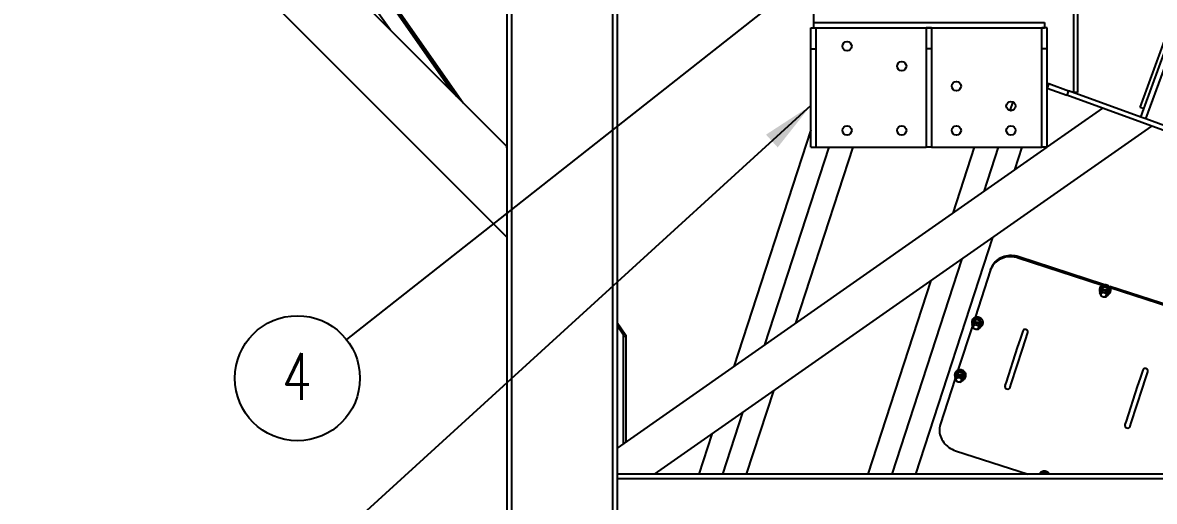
# Model space of a CAD drawing. Header units: millimetres. Extents: x 0 to 55611, y 0 to 32827.
# Drawn here: x 18248 to 20939, y 25809 to 26948 of the extents above; entities that cross this region are included whole.
import ezdxf

# ---------------------------------------------------------------- set-up
doc = ezdxf.new("R2010")
doc.units = ezdxf.units.MM
doc.header["$LTSCALE"] = 10
doc.header["$PDSIZE"] = -1
doc.linetypes.add('SLD-Continua', pattern=[0])
for name, color, linetype in [('EQUIPO', 30, 'SLD-Continua'), ('SLD-0_0', 7, 'SLD-Continua'), ('STRUC', 5, 'SLD-Continua')]:
    doc.layers.add(name, color=color, linetype=linetype)
doc.styles.add('1', font='romans.shx', dxfattribs={"height": 125})
doc.styles.add('SLDTEXTSTYLE18', font='romans.shx', dxfattribs={"width": 0.75})
doc.dimstyles.new('50', dxfattribs={"dimscale": 0, "dimtxt": 125, "dimasz": 125, "dimexe": 125, "dimexo": 125, "dimgap": 50, "dimtad": 1, "dimdec": 0, "dimlfac": 49.861111, "dimzin": 1, "dimtxsty": '1', "dimcen": 2.5, "dimclrd": 1, "dimclre": 1, "dimadec": 0, "dimazin": 0, "dimtfac": 1, "dimtdec": 0, "dimtmove": 0, "dimatfit": 3, "dimfxl": 1, "dimtzin": 1, "dimarcsym": 0})

# ---------------------------------------------------------------- blocks, each defined once
blk = doc.blocks.new('SW_NOTE_0_2')
at = {"layer": 'SLD-0_0', "color": 0}
blk.add_circle((-116.8, -92), 148.7, dxfattribs=at)
at = {"layer": 'SLD-0_0', "color": 0, "insert": (-117.9, -32.5), "char_height": 111.1, "attachment_point": 2, "style": 'SLDTEXTSTYLE18'}
blk.add_mtext('4', dxfattribs=at)
blk = doc.blocks.new('*D107')
at = {"color": 1, "lineweight": -2, "transparency": 16777216}
for p, q in [((17583.4, 28887.9), (17583.4, 31015.6)), ((29013, 23894.3), (29013, 31015.6)), ((28888, 30890.6), (17708.4, 30890.6))]:
    blk.add_line(p, q, dxfattribs=at)
at = {"color": 1, "transparency": 16777216}
for points in [[(17708.4, 30911.4), (17708.4, 30869.8), (17583.4, 30890.6)], [(28888, 30911.4), (28888, 30869.8), (29013, 30890.6)]]:
    blk.add_solid(points, dxfattribs=at)
at = {"layer": 'Defpoints', "color": 0, "transparency": 16777216}
for p in [(17583.4, 30890.6), (17583.4, 28762.9), (29013, 23769.3)]:
    blk.add_point(p, dxfattribs=at)
at = {"color": 0, "transparency": 16777216, "insert": (23298.2, 31003.1), "char_height": 125, "attachment_point": 5, "style": '1'}
blk.add_mtext('11430', dxfattribs=at)
blk = doc.blocks.new('*D110')
at = {"color": 1, "lineweight": -2, "transparency": 16777216}
for p, q in [((20926, 28448.7), (20926, 30587.3)), ((29013, 23894.3), (29013, 30587.3)), ((21051, 30462.3), (28888, 30462.3))]:
    blk.add_line(p, q, dxfattribs=at)
at = {"color": 1, "transparency": 16777216}
for points in [[(21051, 30483.1), (21051, 30441.4), (20926, 30462.3)], [(28888, 30483.1), (28888, 30441.4), (29013, 30462.3)]]:
    blk.add_solid(points, dxfattribs=at)
at = {"layer": 'Defpoints', "color": 0, "transparency": 16777216}
for p in [(29013, 30462.3), (20926, 28323.7), (29013, 23769.3)]:
    blk.add_point(p, dxfattribs=at)
at = {"color": 0, "transparency": 16777216, "insert": (24969.5, 30574.8), "char_height": 125, "attachment_point": 5, "style": '1'}
blk.add_mtext('8087', dxfattribs=at)

msp = doc.modelspace()

# ---------------------------------------------------------------- linework, layer by layer
at = {"color": 7, "linetype": 'SLD-Continua', "lineweight": 25}
for p, q in [((20128.4, 26947.6), (20128.4, 26934.9)), ((20128.4, 26947.6), (20678.4, 26947.6)), ((20678.4, 26947.6), (20678.4, 26934.9)), ((20122, 26884.9), (20122, 26934.9)), ((20122, 26934.9), (20134.7, 26934.9)), ((20128.4, 26934.9), (20678.4, 26934.9)), ((20134.7, 26884.9), (20134.7, 26934.9)), ((20397, 26934.9), (20397, 26884.9)), ((20409.7, 26934.9), (20397, 26934.9)), ((20409.7, 26934.9), (20409.7, 26884.9)), ((20684.7, 26934.9), (20672, 26934.9)), ((20672, 26884.9), (20672, 26934.9)), ((20684.7, 26884.9), (20684.7, 26934.9)), ((20122, 26884.9), (20134.7, 26884.9)), ((20122, 26651.4), (20122, 26884.9)), ((20134.7, 26651.4), (20134.7, 26884.9)), ((20409.7, 26884.9), (20397, 26884.9)), ((20397, 26884.9), (20397, 26651.4)), ((20409.7, 26884.9), (20409.7, 26651.4)), ((20684.7, 26884.9), (20672, 26884.9)), ((20672, 26651.4), (20672, 26884.9)), ((20684.7, 26651.4), (20684.7, 26884.9)), ((20122, 26651.4), (20134.7, 26651.4)), ((20134.7, 26651.4), (20397, 26651.4)), ((20409.7, 26651.4), (20397, 26651.4)), ((20409.7, 26651.4), (20672, 26651.4)), ((20684.7, 26651.4), (20672, 26651.4))]:
    msp.add_line(p, q, dxfattribs=at)
for centre in [(20208.4, 26891.4), (20338.4, 26844.1), (20468.4, 26796.7), (20598.4, 26749.3), (20208.4, 26691.4), (20338.4, 26691.4), (20468.4, 26691.4), (20598.4, 26691.4)]:
    msp.add_circle(centre, 11.1, dxfattribs=at)
at = {"layer": 'EQUIPO', "linetype": 'SLD-Continua', "lineweight": 25}
for p, q in [((19122.9, 26929.5), (18724.2, 27499)), ((19269.2, 26783.3), (18768, 27499)), ((18771.1, 27499), (19279.4, 26773)), ((18775.9, 27499), (19295.4, 26757)), ((20602.9, 26759.5), (20596, 26738.5)), ((20122, 26692.8), (19939, 26129.9)), ((20165.2, 26651.4), (20012.3, 26181.2)), ((20221.9, 26651.4), (20085.7, 26232.6)), ((20511.1, 26651.4), (20460.1, 26494.8)), ((20567.7, 26651.4), (20533.5, 26546.2)), ((20624.4, 26651.4), (20606.9, 26597.5)), ((20554.6, 26436.9), (20371.4, 25873.6)), ((20481.3, 26385.6), (20314.7, 25873.6)), ((20815.4, 26322.9), (20615.8, 26387.8)), ((20818.4, 26325.1), (20616.7, 26390.6)), ((20549.8, 26359.4), (20513.1, 26246.6)), ((20549.8, 26359.4), (20550.8, 26362.2)), ((20407.9, 26334.2), (20258.1, 25873.6)), ((20818, 26323.8), (20818.4, 26325.1)), ((20810.6, 26310.4), (20809.2, 26306.2)), ((20809.7, 26316.4), (20809.4, 26315.3)), ((20813.9, 26306.1), (20812.7, 26302.6)), ((20813.4, 26314), (20813.3, 26313.9)), ((20813.7, 26314.9), (20813.4, 26314)), ((20814, 26314.8), (20813.7, 26314.9)), ((20814.4, 26316.1), (20813.9, 26314.6)), ((20816.9, 26318), (20815.5, 26313.7)), ((20824.8, 26298.7), (20826, 26302.2)), ((20827.7, 26316.4), (20826.3, 26312.1)), ((20832.3, 26307.2), (20830.9, 26302.9)), ((20833.1, 26318.9), (20833.5, 26320.2)), ((21035.1, 26254.6), (20833.5, 26320.2)), ((21034.2, 26251.7), (20834.6, 26316.6)), ((20835, 26307), (20835.4, 26308.1)), ((20813.8, 26297), (20814.8, 26296.7)), ((20821.7, 26295.5), (20824.6, 26295.4)), ((19661.4, 26234.3), (19682.3, 26204.5)), ((19661.4, 26227.4), (19675.2, 26207.8)), ((20506.6, 26226.6), (20472.3, 26121.1)), ((20506.9, 26233.5), (20505.5, 26229.3)), ((20506.1, 26239.5), (20505.7, 26238.4)), ((20510.2, 26229.2), (20509.1, 26225.7)), ((20509.7, 26237.1), (20509.6, 26237)), ((20510.1, 26220.1), (20511.1, 26219.8)), ((20513.2, 26241), (20511.8, 26236.8)), ((20518, 26218.6), (20520.9, 26218.5)), ((20521.1, 26221.8), (20522.3, 26225.3)), ((20524, 26239.4), (20522.6, 26235.2)), ((20525.8, 26236.4), (20526.4, 26238.1)), ((20525.8, 26236.5), (20527, 26236.9)), ((20526.5, 26235.1), (20527, 26236.9)), ((20528.6, 26230.2), (20527.2, 26226)), ((20531.4, 26230.1), (20531.7, 26231.2)), ((19675.2, 26207.8), (19678.4, 26210)), ((19676.9, 26202.3), (19682.3, 26202.3)), ((19676.9, 25946.4), (19676.9, 26202.3)), ((19682.3, 26204.5), (19682.3, 25950.2)), ((20620.1, 26195.2), (20613.4, 26174.7)), ((20626.3, 26214.3), (20620.1, 26195.2)), ((20625.5, 26170.8), (20632.2, 26191.3)), ((20632.2, 26191.3), (20638.4, 26210.4)), ((20613.4, 26174.7), (20586.7, 26092.6)), ((20598.8, 26088.7), (20625.5, 26170.8)), ((20465.3, 26114.1), (20464.9, 26113)), ((20468.9, 26111.7), (20468.8, 26111.5)), ((20472.4, 26115.6), (20471, 26111.4)), ((20483.2, 26114), (20481.9, 26109.8)), ((20485, 26110.9), (20485.6, 26112.6)), ((20485.1, 26111.1), (20486.2, 26111.4)), ((20485.7, 26109.7), (20486.2, 26111.4)), ((20911.6, 26121.5), (20905.4, 26102.4)), ((20917.5, 26098.5), (20923.7, 26117.6)), ((20465.8, 26101.1), (20430.2, 25991.4)), ((20466.1, 26108.1), (20464.8, 26103.8)), ((20469.4, 26103.8), (20468.3, 26100.3)), ((20469.3, 26094.6), (20470.3, 26094.4)), ((20477.2, 26093.2), (20480.2, 26093)), ((20480.4, 26096.3), (20481.5, 26099.8)), ((20487.8, 26104.8), (20486.4, 26100.6)), ((20490.6, 26104.6), (20490.9, 26105.7)), ((20586.7, 26092.6), (20584.1, 26084.7)), ((20596.2, 26080.7), (20598.8, 26088.7)), ((20905.4, 26102.4), (20898.7, 26082)), ((20910.8, 26078), (20917.5, 26098.5)), ((20033.5, 26072), (19968.9, 25873.6)), ((20898.7, 26082), (20872, 25999.8)), ((20884.1, 25995.9), (20910.8, 26078)), ((19960.1, 26020.6), (19912.3, 25873.6)), ((20872, 25999.8), (20869.4, 25991.9)), ((20881.5, 25988), (20884.1, 25995.9)), ((19886.7, 25969.3), (19855.6, 25873.6)), ((20466.8, 25929.6), (20639.3, 25873.6)), ((20671.6, 25873.6), (20672.7, 25874.8)), ((20672.7, 25874.8), (20672.3, 25873.6))]:
    msp.add_line(p, q, dxfattribs=at)
at = {"layer": 'EQUIPO', "linetype": 'SLD-Continua', "lineweight": 25, "flags": 128}
for points in [[(20615.8, 26387.8), (20611.5, 26389), (20607.1, 26389.9), (20602.7, 26390.5), (20598.3, 26390.7), (20593.9, 26390.7), (20589.6, 26390.3), (20585.3, 26389.5), (20581.2, 26388.5), (20577.2, 26387.1), (20573.3, 26385.5), (20569.6, 26383.5), (20566.2, 26381.3), (20563, 26378.8), (20560, 26376.1), (20557.4, 26373.1), (20555, 26369.9), (20552.9, 26366.5), (20551.2, 26363), (20549.8, 26359.4)], [(20616.7, 26390.6), (20612.4, 26391.9), (20608.1, 26392.8), (20603.7, 26393.4), (20599.3, 26393.6), (20594.9, 26393.5), (20590.5, 26393.1), (20586.3, 26392.4), (20582.1, 26391.4), (20578.1, 26390), (20574.2, 26388.4), (20570.6, 26386.4), (20567.1, 26384.2), (20563.9, 26381.7), (20561, 26378.9), (20558.3, 26376), (20555.9, 26372.8), (20553.9, 26369.4), (20552.1, 26365.9), (20550.8, 26362.2)], [(20834.1, 26315.9), (20832.9, 26317.6), (20831.4, 26319.2), (20829.7, 26320.6), (20827.8, 26321.7), (20825.7, 26322.5), (20823.6, 26323), (20821.4, 26323.2), (20819.2, 26323.1), (20817.1, 26322.6), (20815.1, 26321.8), (20813.4, 26320.8), (20811.8, 26319.4), (20810.6, 26317.9), (20809.7, 26316.1), (20809.1, 26314.3), (20808.9, 26312.3), (20809, 26310.3), (20809.5, 26308.4), (20809.7, 26307.8)], [(20834.4, 26316.9), (20833.3, 26318.7), (20831.8, 26320.3), (20830.1, 26321.7), (20828.2, 26322.8), (20826.1, 26323.6), (20823.9, 26324.1), (20821.7, 26324.3), (20819.5, 26324.1), (20817.4, 26323.7), (20815.5, 26322.9), (20813.7, 26321.9), (20812.2, 26320.5), (20811, 26319), (20810, 26317.2), (20809.7, 26316.4)], [(20812.9, 26299.1), (20812.7, 26299.3), (20811.7, 26300.7), (20811, 26302.3), (20810.6, 26303.9), (20810.6, 26305.6), (20811, 26307.1), (20811.6, 26308.6), (20812.6, 26309.9), (20813.9, 26311), (20815.4, 26311.8), (20817.1, 26312.4), (20818.9, 26312.6), (20820.8, 26312.5)], [(20818.8, 26306.3), (20820.3, 26306), (20821.7, 26305.4), (20822.9, 26304.6), (20823.9, 26303.5), (20824.7, 26302.2), (20825, 26300.9), (20825, 26299.5), (20824.7, 26298.2), (20823.9, 26297.1), (20822.9, 26296.1), (20821.7, 26295.4), (20820.3, 26295.1), (20818.8, 26295), (20817.3, 26295.3), (20815.9, 26295.8), (20814.6, 26296.7), (20813.6, 26297.8), (20812.9, 26299), (20812.5, 26300.4), (20812.5, 26301.8), (20812.9, 26303), (20813.6, 26304.2), (20814.6, 26305.2), (20815.9, 26305.8), (20817.3, 26306.2), (20818.8, 26306.3)], [(20814.4, 26316.1), (20815.5, 26317.3), (20816.8, 26318.3), (20818.4, 26319), (20820.1, 26319.4), (20821.9, 26319.5), (20823.8, 26319.2), (20825.5, 26318.7), (20827.1, 26317.8), (20828.6, 26316.7), (20829.7, 26315.4), (20830.6, 26313.9), (20831.2, 26312.3), (20831.4, 26310.7), (20831.3, 26309.5)], [(20820.8, 26312.5), (20822.6, 26312), (20824.3, 26311.3), (20825.8, 26310.3), (20827.1, 26309.1), (20828.1, 26307.6), (20828.8, 26306.1), (20829.2, 26304.4), (20829.2, 26302.8), (20828.9, 26301.2), (20828.2, 26299.7), (20827.2, 26298.4), (20825.9, 26297.3), (20824.4, 26296.5), (20822.7, 26295.9), (20822.6, 26295.9)], [(20530.4, 26238.9), (20529.2, 26240.7), (20527.8, 26242.3), (20526, 26243.6), (20524.1, 26244.7), (20522.1, 26245.6), (20519.9, 26246.1), (20517.7, 26246.3), (20515.5, 26246.1), (20513.4, 26245.7), (20511.5, 26244.9), (20509.7, 26243.8), (20508.2, 26242.5), (20506.9, 26241), (20506, 26239.2), (20505.4, 26237.4), (20505.2, 26235.4), (20505.3, 26233.4), (20505.8, 26231.5), (20506.1, 26230.8)], [(20530.7, 26240), (20529.6, 26241.8), (20528.1, 26243.4), (20526.4, 26244.7), (20524.5, 26245.8), (20522.4, 26246.7), (20520.3, 26247.2), (20518.1, 26247.4), (20515.9, 26247.2), (20513.8, 26246.8), (20511.8, 26246), (20510, 26244.9), (20508.5, 26243.6), (20507.3, 26242.1), (20506.4, 26240.3), (20506.1, 26239.5)], [(20509.2, 26222.2), (20509.1, 26222.3), (20508, 26223.8), (20507.3, 26225.3), (20506.9, 26227), (20506.9, 26228.6), (20507.3, 26230.2), (20508, 26231.7), (20509, 26233), (20510.3, 26234.1), (20511.8, 26234.9), (20513.5, 26235.4), (20515.3, 26235.7), (20517.1, 26235.5)], [(20515.1, 26229.4), (20516.6, 26229.1), (20518, 26228.5), (20519.3, 26227.7), (20520.3, 26226.6), (20521, 26225.3), (20521.3, 26224), (20521.3, 26222.6), (20521, 26221.3), (20520.3, 26220.2), (20519.3, 26219.2), (20518, 26218.5), (20516.6, 26218.1), (20515.1, 26218.1), (20513.6, 26218.3), (20512.2, 26218.9), (20510.9, 26219.8), (20509.9, 26220.9), (20509.2, 26222.1), (20508.9, 26223.5), (20508.9, 26224.8), (20509.2, 26226.1), (20509.9, 26227.3), (20510.9, 26228.2), (20512.2, 26228.9), (20513.6, 26229.3), (20515.1, 26229.4)], [(20526.4, 26238.1), (20525.3, 26239.4), (20523.9, 26240.6), (20522.3, 26241.5), (20520.6, 26242.2), (20518.8, 26242.5), (20517, 26242.5), (20515.2, 26242.2), (20513.6, 26241.6), (20512.2, 26240.7), (20511, 26239.5), (20510.1, 26238.1), (20509.7, 26237.1)], [(20517.1, 26235.5), (20518.9, 26235.1), (20520.6, 26234.4), (20522.1, 26233.4), (20523.4, 26232.1), (20524.5, 26230.7), (20525.2, 26229.1), (20525.5, 26227.5), (20525.6, 26225.8), (20525.2, 26224.2), (20524.5, 26222.8), (20523.5, 26221.5), (20522.2, 26220.4), (20520.7, 26219.5), (20519, 26219), (20519, 26219)], [(20638.4, 26210.4), (20638.6, 26211.2), (20638.6, 26212.6), (20638.2, 26213.9), (20637.5, 26215.2), (20636.5, 26216.3), (20635.2, 26217.1), (20633.8, 26217.7), (20632.3, 26218), (20630.8, 26217.9), (20629.4, 26217.5), (20628.2, 26216.8), (20627.2, 26215.9), (20626.5, 26214.7), (20626.3, 26214.3)], [(20489.6, 26113.5), (20488.4, 26115.3), (20487, 26116.8), (20485.3, 26118.2), (20483.3, 26119.3), (20481.3, 26120.1), (20479.1, 26120.7), (20476.9, 26120.8), (20474.7, 26120.7), (20472.6, 26120.2), (20470.7, 26119.5), (20468.9, 26118.4), (20467.4, 26117.1), (20466.1, 26115.5), (20465.2, 26113.8), (20464.6, 26111.9), (20464.4, 26110), (20464.5, 26108), (20465, 26106), (20465.3, 26105.4)], [(20490, 26114.6), (20488.8, 26116.4), (20487.3, 26117.9), (20485.6, 26119.3), (20483.7, 26120.4), (20481.6, 26121.2), (20479.5, 26121.7), (20477.3, 26121.9), (20475.1, 26121.8), (20473, 26121.3), (20471, 26120.6), (20469.3, 26119.5), (20467.7, 26118.2), (20466.5, 26116.6), (20465.6, 26114.9), (20465.3, 26114.1)], [(20468.4, 26096.8), (20468.3, 26096.9), (20467.2, 26098.3), (20466.5, 26099.9), (20466.2, 26101.5), (20466.1, 26103.2), (20466.5, 26104.8), (20467.2, 26106.3), (20468.2, 26107.6), (20469.5, 26108.7), (20471, 26109.5), (20472.7, 26110), (20474.5, 26110.2), (20476.3, 26110.1)], [(20485.6, 26112.6), (20484.5, 26114), (20483.1, 26115.2), (20481.5, 26116.1), (20479.8, 26116.7), (20478, 26117.1), (20476.2, 26117.1), (20474.4, 26116.8), (20472.8, 26116.1), (20471.4, 26115.2), (20470.2, 26114.1), (20469.3, 26112.7), (20468.9, 26111.7)], [(20476.3, 26110.1), (20478.1, 26109.7), (20479.8, 26109), (20481.3, 26107.9), (20482.6, 26106.7), (20483.7, 26105.3), (20484.4, 26103.7), (20484.8, 26102.1), (20484.8, 26100.4), (20484.4, 26098.8), (20483.7, 26097.3), (20482.7, 26096), (20481.4, 26094.9), (20479.9, 26094.1), (20478.2, 26093.6), (20478.2, 26093.6)], [(20923.7, 26117.6), (20923.9, 26118.4), (20923.9, 26119.8), (20923.5, 26121.1), (20922.8, 26122.4), (20921.8, 26123.5), (20920.5, 26124.3), (20919.1, 26124.9), (20917.6, 26125.2), (20916.1, 26125.1), (20914.7, 26124.7), (20913.5, 26124), (20912.4, 26123.1), (20911.7, 26121.9), (20911.6, 26121.5)], [(20474.3, 26103.9), (20475.8, 26103.7), (20477.2, 26103.1), (20478.5, 26102.2), (20479.5, 26101.1), (20480.2, 26099.9), (20480.5, 26098.5), (20480.5, 26097.2), (20480.2, 26095.9), (20479.5, 26094.7), (20478.5, 26093.8), (20477.2, 26093.1), (20475.8, 26092.7), (20474.3, 26092.6), (20472.8, 26092.9), (20471.4, 26093.5), (20470.1, 26094.4), (20469.1, 26095.4), (20468.4, 26096.7), (20468.1, 26098), (20468.1, 26099.4), (20468.4, 26100.7), (20469.1, 26101.9), (20470.1, 26102.8), (20471.4, 26103.5), (20472.8, 26103.9), (20474.3, 26103.9)], [(20430.2, 25991.4), (20429.1, 25987.6), (20428.5, 25983.8), (20428.1, 25979.8), (20428.2, 25975.9), (20428.6, 25971.9), (20429.4, 25967.9), (20430.5, 25964), (20432, 25960.2), (20433.8, 25956.5), (20435.9, 25952.9), (20438.4, 25949.4), (20441.1, 25946.1), (20444.1, 25943), (20447.4, 25940.1), (20450.9, 25937.5), (20454.6, 25935.1), (20458.5, 25933), (20462.6, 25931.2), (20466.8, 25929.6)], [(20690.4, 25873.6), (20690.3, 25873.8), (20689.1, 25875.5), (20687.7, 25877.1), (20686, 25878.5), (20684, 25879.6), (20682, 25880.4), (20679.8, 25880.9), (20677.6, 25881.1), (20675.4, 25881), (20673.3, 25880.5), (20671.4, 25879.7), (20669.6, 25878.7), (20668.1, 25877.3), (20666.8, 25875.8), (20665.9, 25874.1), (20665.7, 25873.6)], [(20689.4, 25873.6), (20688.8, 25874.4), (20687.3, 25876), (20685.6, 25877.4), (20683.7, 25878.5), (20681.6, 25879.3), (20679.4, 25879.8), (20677.2, 25880), (20675.1, 25879.9), (20673, 25879.4), (20671, 25878.6), (20669.2, 25877.6), (20667.7, 25876.2), (20666.5, 25874.7), (20665.8, 25873.6)]]:
    msp.add_lwpolyline(points, dxfattribs=at)
at = {"layer": 'EQUIPO', "linetype": 'SLD-Continua', "lineweight": 25}
for centre, radius, start, end in [((20750.1, 26361.6), 81, 316.8945, 323.8444), ((20853.1, 26322.3), 46.8, 200.1454, 212.7342), ((20876, 26262.6), 81, 136.8938, 143.8439), ((20819.3, 26304), 5.82, 78.3827, 159.0676), ((20826.5, 26350.3), 38.2, 253.2523, 269.7397), ((20816.6, 26279.3), 38.6, 73.3472, 89.6448), ((20820, 26303.6), 6.12, 346.3082, 85.584), ((20764.6, 26351.4), 82.1, 316.9397, 323.7981), ((20870.7, 26328.4), 47.2, 200.2054, 212.6721), ((20787.9, 26290.9), 47.2, 20.2062, 32.6734), ((20824.6, 26310.4), 10.9, 294.15, 29.9851), ((20824.7, 26311.4), 11.1, 342.6797, 29.7836), ((20446.4, 26284.6), 81, 316.8945, 323.8444), ((20549.5, 26245.4), 46.8, 200.1454, 212.7342), ((20572.3, 26185.7), 81, 136.8938, 143.8439), ((20515.6, 26227.1), 5.82, 78.3827, 159.0676), ((20522.8, 26273.4), 38.2, 253.2523, 269.7397), ((20512.9, 26202.4), 38.6, 73.3472, 89.6448), ((20516.3, 26226.7), 6.12, 346.3082, 85.584), ((20461, 26274.5), 82.1, 316.9397, 323.7981), ((20567, 26251.5), 47.2, 200.2054, 212.6721), ((20484.3, 26213.9), 47.2, 20.2062, 32.6734), ((20520.9, 26233.5), 10.9, 294.15, 29.9851), ((20520, 26233.6), 7.74, 354.0983, 24.8225), ((20521.1, 26234.5), 11.1, 342.6797, 29.7836), ((19667.4, 26202.3), 9.53, 0, 35), ((20405.6, 26159.2), 81, 316.8945, 323.8444), ((20531.6, 26060.2), 81, 136.8938, 143.8439), ((20482, 26148), 38.2, 253.2523, 269.7397), ((20472.2, 26077), 38.6, 73.3472, 89.6448), ((20526.2, 26126.1), 47.2, 200.2054, 212.6721), ((20443.5, 26088.5), 47.2, 20.2062, 32.6734), ((20480.1, 26108), 10.9, 294.15, 29.9851), ((20479.2, 26108.2), 7.74, 354.0983, 24.8225), ((20480.3, 26109.1), 11.1, 342.6797, 29.7836), ((20508.7, 26119.9), 46.8, 200.1454, 212.7342), ((20474.9, 26101.7), 5.82, 78.3827, 159.0676), ((20475.6, 26101.3), 6.12, 346.3082, 85.584), ((20420.2, 26149.1), 82.1, 316.9397, 323.7981), ((20590.2, 26082.7), 6.35, 161.9852, 341.9852), ((20875.5, 25989.9), 6.35, 161.9852, 341.9852), ((20677.6, 25866.5), 9.78, 45.8709, 134.1291), ((20672.7, 25839.4), 35.4, 74.8058, 90.0056)]:
    msp.add_arc(centre, radius, start, end, dxfattribs=at)
at = {"layer": 'STRUC', "linetype": 'SLD-Continua', "lineweight": 25}
for p, q in [((19399.1, 27555.3), (19399.1, 24795.9)), ((19410.2, 27555.3), (19410.2, 24795.9)), ((19399.1, 26437.8), (18337.9, 27499)), ((19399.1, 26653.4), (18553.5, 27499)), ((19650.3, 27476.4), (19650.3, 24795.9)), ((19661.4, 27472.4), (19661.4, 24795.9)), ((20747.3, 27031.2), (20747.3, 26781.2)), ((20756.9, 27031.2), (20756.9, 26781.2)), ((20128.4, 26994.8), (20128.4, 26947.6)), ((20905.6, 26745.5), (20993.6, 26987)), ((20914.5, 26742.3), (21002.5, 26983.8)), ((20919.4, 26718.5), (21009.8, 26966.6)), ((20684.7, 26804), (20688.5, 26802.6)), ((20688.5, 26802.6), (20684.7, 26792.4)), ((20684.7, 26792.1), (20731.6, 26775)), ((20688.5, 26802.6), (20735.5, 26785.5)), ((20735.5, 26785.5), (20731.6, 26775)), ((20907.5, 26722.9), (20735.5, 26785.5)), ((22259.1, 26218.5), (20731.6, 26775)), ((20756.9, 26781.2), (20747.3, 26781.2)), ((20816.3, 26744.2), (20684.7, 26652.1)), ((20914.5, 26742.3), (20905.6, 26745.5)), ((20907.5, 26722.9), (20914.5, 26742.3)), ((20932.8, 26701.7), (19750, 25873.6)), ((20919.4, 26718.5), (20907.5, 26722.9)), ((21941, 26346.3), (20919.4, 26718.5)), ((19399.1, 26649.8), (19399.1, 26653.4)), ((20683.8, 26651.4), (19661.4, 25935.6)), ((19399.1, 26437.8), (19399.1, 26441.4)), ((19661.4, 25873.6), (19661.4, 25862.4)), ((22259.1, 25873.6), (19661.4, 25873.6)), ((22259.1, 25862.4), (19661.4, 25862.4))]:
    msp.add_line(p, q, dxfattribs=at)

# ---------------------------------------------------------------- block references
at = {"layer": 'SLD-0_0'}
msp.add_blockref('SW_NOTE_0_2', (19018, 26194), dxfattribs=at)

# ---------------------------------------------------------------- dimensions: what is measured, and where the dimension line sits
for base, p1, p2, override, picture, middle in [((17583.4, 30890.6), (29013, 23769.3), (17583.4, 28762.9), {"dimscale": 1, "dimlfac": 1}, '*D107', (23298.2, 31003.1)), ((29013, 30462.3), (20926, 28323.7), (29013, 23769.3), {"dimscale": 1, "dimlfac": 1, "dimtmove": 1}, '*D110', (24969.5, 30574.8))]:
    dim = msp.add_linear_dim(base=base, p1=p1, p2=p2, dimstyle='50', override=override)
    dim.commit()
    dim.dimension.update_dxf_attribs({"geometry": picture, "text_midpoint": middle})

# ---------------------------------------------------------------- leaders
for points in [[(20285.2, 27192.4), (19018, 26194)], [(20122, 26750.3), (18942.6, 25674.8)]]:
    msp.add_leader(points, dimstyle='50', override={"dimscale": 1, "dimlfac": 1})

doc.saveas('drawing.dxf')
